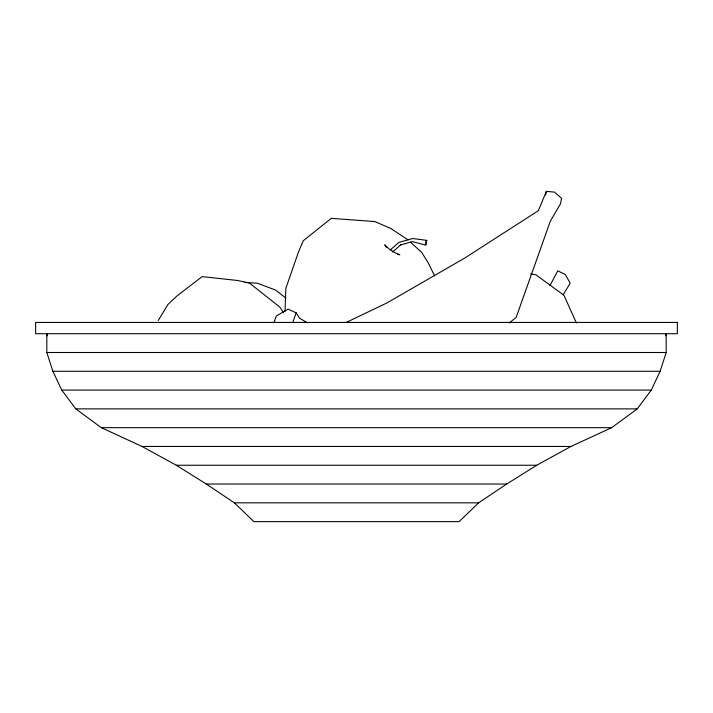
<?xml version="1.0" encoding="UTF-8"?>
<svg xmlns="http://www.w3.org/2000/svg" width="713" height="713" viewBox="0 0 713 713"><rect width="100%" height="100%" fill="white"/><g stroke="black" fill="none" stroke-linecap="round" stroke-linejoin="round"><path stroke-width="1.07" d="M284.995 311.51L285.868 288.302L298.506 251.947L303.275 240.736L331.287 218.347L374.913 221.565L390.974 228.588L408.139 239.933M545.623 195.032L546.354 191.369L554.509 192.109L561.559 198.348L560.463 203.838L550.302 221.253L516.141 317.454L509.225 322.953M665.541 335.805L666.183 333.702L666.183 352.498L660.113 371.286L651.263 390.082L637.226 408.87L611.709 427.666L570.961 446.454L536.72 465.25L506.685 484.038L478.601 502.834L459.11 521.631L253.89 521.631L234.399 502.834L206.315 484.038L176.28 465.25L142.039 446.454L101.291 427.666L75.774 408.87L61.737 390.082L52.887 371.286L46.817 352.498L46.817 333.702L47.459 335.805M273.926 322.775L276.279 316.028L288.079 309.13L296.162 312.847L299.505 318.15L307.348 322.757M292.793 322.49L296.162 312.847M546.354 191.369L538.351 210.691L464.876 257.972L386.811 303.007L346.037 322.517M550.017 285.503L557.771 270.824L565.338 274.487L570.177 283.248L563.172 294.763M158.25 320.476L167.876 304.54L176.869 296.038L202.082 276.626L237.313 280.459L249.247 282.883L279.746 307.053L283.507 312.57M390.18 250.085L398.817 242.411L412.684 238.507L426.757 240.361L426.205 244.675L425.376 244.987L412.372 241.627L400.171 245.014L400.715 244.817L392.587 252.046M426.757 240.361L425.919 240.664L425.376 244.987M46.817 352.498L666.183 352.498M52.887 371.286L660.113 371.286M61.737 390.082L651.263 390.082M75.774 408.87L637.226 408.87M101.291 427.666L611.709 427.666M142.039 446.454L570.961 446.454M176.28 465.25L536.72 465.25M206.315 484.038L506.685 484.038M234.399 502.834L478.601 502.834M244.301 282.508L257.224 283.15L275.566 290.066L285.797 297.989M530.561 273.917L535.9 274.799L563.947 295.289L576.407 323.007M397.809 254.327L399.815 254.791L394.646 252.527L389.12 248.873L384.708 244.809L386.401 247.366M410.554 242.162L421.82 252.562L428.344 263.088L434.591 275.904M677.35 322.428L35.65 322.428L35.65 333.702L677.35 333.702L677.35 322.428"/></g></svg>
